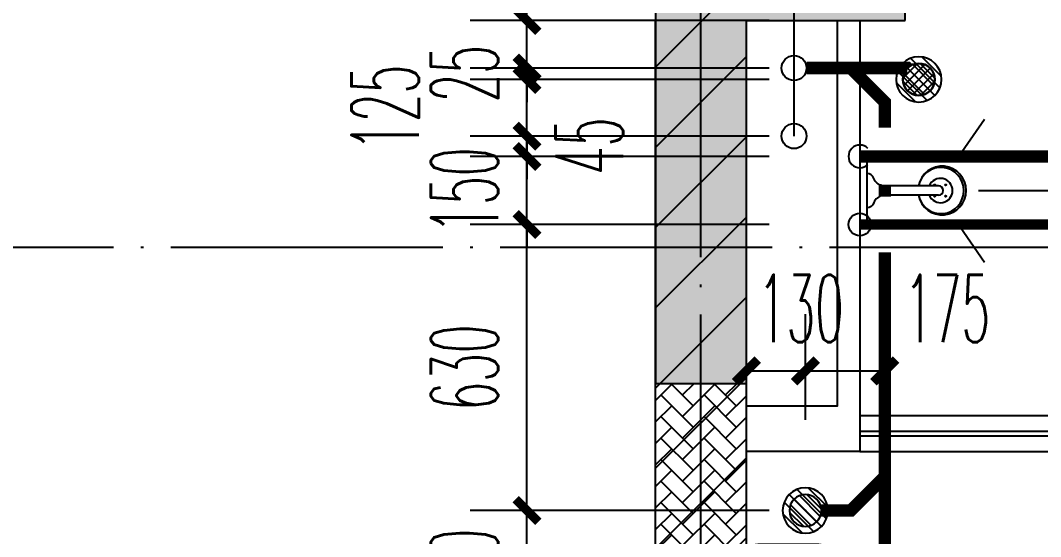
# Model space of a CAD drawing. Extents: x 27938 to 1507990, y 110129 to 923079.
# Drawn here: x 1218264 to 1220512, y 588686 to 589824 of the extents above; entities that cross this region are included whole.
import ezdxf

# ---------------------------------------------------------------- set-up
doc = ezdxf.new("R2010")
doc.units = 0
doc.header["$LTSCALE"] = 1000
doc.header["$MEASUREMENT"] = 0
doc.linetypes.add('DASH', pattern=[0.35, 0.25, -0.1])
doc.linetypes.add('DOTE', pattern=[2.4200000000000004, 2, -0.2, 0.02, -0.2])
for name, color, linetype in [('----建筑底图', 8, 'Continuous'), ('COLUMN', 9, 'Continuous'), ('CURTWALL', 4, 'Continuous'), ('DIM_SYMB', 3, 'Continuous'), ('DIM_污水', 2, 'Continuous'), ('DIM_餐饮排水', 31, 'Continuous'), ('DOTE', 1, 'Continuous'), ('EQUIP_地漏', 7, 'Continuous'), ('IP-bath&kitchen-JOHNSON', 4, 'Continuous'), ('LVTRY', 6, 'Continuous'), ('P-bath&kitchen-JOHNSON', 4, 'Continuous'), ('PIPE-不分区热给水', 5, 'RJ'), ('PIPE-不分区给水', 3, 'J'), ('PIPE-污水', 2, 'W'), ('PUB_HATCH', 8, 'Continuous'), ('VPIPE-不分区热给水', 5, 'Continuous'), ('VPIPE-不分区给水', 3, 'Continuous'), ('VPIPE-污水', 2, 'W'), ('VPIPE-餐饮排水', 41, 'P'), ('WALL', 9, 'Continuous'), ('保温', 6, 'Continuous')]:
    doc.layers.add(name, color=color, linetype=linetype)
doc.layers.add('S-L主梁线', color=4, linetype='DASH', plot=False)
doc.styles.add('_TCH_DIM_T3', font='SIMPLEX.shx', dxfattribs={"width": 0.4941176470588236, "bigfont": 'GBCBIG.shx'})
doc.styles.get("Standard").update_dxf_attribs({"font": 'gbenor.shx', "bigfont": 'gbcbig.shx'})
doc.linetypes.add('J', pattern='A,3,-0.2,["J",Standard,S=0.25,R=0,X=-0.1,Y=-0.115],-0.2', length=3.4)
doc.linetypes.add('P', pattern='A,3,-0.2,["P",Standard,S=0.25,R=0,X=-0.1,Y=-0.115],-0.2', length=3.4)
doc.linetypes.add('RJ', pattern='A,3,-0.2,["RJ",Standard,S=0.25,R=0,X=-0.1,Y=-0.115],-0.35', length=3.55)
doc.linetypes.add('W', pattern='A,3,-0.2,["W",Standard,S=0.25,R=0,X=-0.1,Y=-0.115],-0.2', length=3.4)
doc.dimstyles.new('_TWT_ARCH&&50', dxfattribs={"dimtxt": 148.75, "dimasz": 50, "dimexe": 125, "dimexo": 150, "dimgap": 63.12500000000001, "dimtad": 1, "dimdec": 0, "dimzin": 0, "dimdsep": 46, "dimtxsty": '_TCH_DIM_T3', "dimblk": 'ARCHTICK', "dimcen": 0.09, "dimclrt": 7, "dimazin": 2, "dimtfac": 1, "dimtdec": 0, "dimtix": 1, "dimtmove": 2, "dimatfit": 3, "dimfxl": 100, "dimtolj": 1, "dimtzin": 0, "dimarcsym": 0})

# ---------------------------------------------------------------- blocks, each defined once
blk = doc.blocks.new('GFDGFSDFGD')
at = {"layer": 'PUB_HATCH'}
blk.add_hatch(color=256, dxfattribs=at).paths.add_polyline_path([(439566.4865317799, 373023.7243817647), (439016.5711227141, 373023.7242364523), (439016.5716928639, 372023.7232685714), (439216.5708743546, 372023.7239847798), (439216.5708215295, 372823.7236273639), (439566.4864635121, 372823.7234225881)])
at = {"layer": 'COLUMN', "color": 6}
for p, q in [((439016.5711227141, 373023.7242364523), (439016.5716928639, 372023.7232685714)), ((439566.4864635121, 372823.7234225881), (439566.4865317799, 373023.7243817647)), ((439216.5708743546, 372023.7239847798), (439216.5708215295, 372823.7236273639)), ((439216.5708215295, 372823.7236273639), (439566.4864635121, 372823.7234225881)), ((439016.5716928639, 372023.7232685714), (439216.5708743546, 372023.7239847798))]:
    blk.add_line(p, q, dxfattribs=at)
blk = doc.blocks.new('GDFGDGRD')
at = {"layer": '保温', "linetype": 'ByBlock', "ltscale": 10}
h = blk.add_hatch(dxfattribs=at)
h.set_pattern_fill('AR-HBONE', color=251, scale=55)
h.set_pattern_definition([(45, (0, 0), (0, 47.41575231924514), [100.584, -33.528]), (135, (23.70786, 23.70786), (3.05311331771918e-15, 47.41575231924513), [100.584, -33.528])])
h.paths.add_polyline_path([(439016.5790388767, 370023.7249376682), (439016.5712974954, 372023.7235304342), (439216.5712974836, 372023.7237229171), (439216.5790388649, 370023.7251301511)])
blk = doc.blocks.new('rrrrrrrrrrrra')
at = {"color": 0}
for p, q in [((252.6024353011744, 483.7312025176361), (-87.39756469882559, 483.7312025176361)), ((-112.3975646988256, 458.7312025176361), (-112.3975646988256, 324.3323662159964)), ((277.6024353011744, 324.3323662159964), (277.6024353011744, 458.7312025176361)), ((-112.3975646988256, 324.3323662159964), (-63.69972878636327, -103.3637925456278)), ((277.6024353011744, 324.3323662159964), (227.5135563242948, -115.5808400628157)), ((-59.12511469877791, 271.0599162159488), (224.3299853011267, 271.0599162159488)), ((-20.6103619200876, 232.4137265472673), (-34.18044077546801, 153.6153487120755)), ((185.8152325224364, 232.4137265477329), (-20.6103619200876, 232.4137265472673)), ((185.8152325224364, 232.4137265477329), (199.3853113778168, 153.6153487125412)), ((191.3197469591396, 200.4502565474249), (-26.11487635679077, 200.4502565474249))]:
    blk.add_line(p, q, dxfattribs=at)
for centre, radius, start, end in [((-87.39756469882559, 458.7312025176361), 25, 90, 180), ((252.6024353011744, 458.7312025176361), 25, 0, 90), ((-59.12511469877791, 324.3323662164621), 53.27245000000602, 180, 270), ((224.3299853008939, 324.3323662164621), 53.27245000000253, 270, 0), ((-322.583031725022, 209.8070477982983), 293.8257332377133, 333.5368539848596, 351.4828191908725), ((487.787902327138, 209.8070477982983), 293.8257332377133, 188.5171808091275, 206.4631460151405), ((148.969911527005, -3.179016253445297), 224.0767612256445, 158.5202191710939, 180), ((16.2349590753438, -3.179016253445297), 224.0767612256723, 0, 21.47978082890611), ((83.83053322241176, -63.61970424279571), 152.7899563564, 195.0773243454172, 340.1181212308546)]:
    blk.add_arc(centre, radius, start, end, dxfattribs=at)
blk = doc.blocks.new('A$C1E0F638F')
at = {"color": 0}
for points in [[(499.7003750004806, 435.1003879043274), (499.7003750004806, 85.1003879038617), (-4.325015470385551e-05, 85.10038790432736), (-4.325015470385551e-05, 435.1003879038617)], [(269.850552206859, 30.00024752598256), (229.850552206859, 30.00024752644822), (229.850552206859, 195.0002475259826), (269.850552206859, 195.0002475264482)], [(119.850552206859, 0.0002475259825587273), (179.850552206859, 0.0002475259825587273), (179.850552206859, 60.00024752598256), (119.850552206859, 60.00024752598256)], [(146.850552206859, 55.00024752598256), (152.850552206859, 55.00024752644822), (152.850552206859, 5.00024752644822), (146.850552206859, 5.00024752644822)], [(379.850552206859, 0.0002475259825587273), (319.850552206859, 0.0002475264482200146), (319.850552206859, 60.00024752644822), (379.850552206859, 60.00024752644822)], [(352.850552206859, 55.00024752598256), (346.850552206859, 55.00024752598256), (346.850552206859, 5.000247525982559), (352.850552206859, 5.000247525982559)], [(229.850552206859, 30.00024752644822), (269.850552206859, 30.00024752598256), (269.850552206859, 10.00024752598256), (229.850552206859, 10.00024752644822)]]:
    blk.add_lwpolyline(points, close=True, dxfattribs=at)
blk.add_lwpolyline([(269.850552206859, 60.00024752598256), (279.850552206859, 60.00024752598256), (279.850552206859, 0.0002475264482200146), (219.850552206859, 0.0002475259825587273), (219.850552206859, 60.00024752598256), (229.850552206859, 60.00024752644822)], dxfattribs=at)
blk.add_circle((249.850552206859, 236.2614032463171), 26, dxfattribs=at)
blk = doc.blocks.new('$lvtry$00000171')
at = {"color": 0}
for p, q in [((-74.24621202462731, 10.60660171788186), (-10.60660171788186, 74.24621202462731)), ((-69.81875867368217, -27.39235180270043), (27.39235180242758, 69.81875867368217)), ((-53.03300858900184, -53.03300858886359), (53.03300858900184, 53.03300858886359)), ((-27.39235180242758, -69.81875867368217), (69.81875867368217, 27.39235180270043)), ((10.60660171788186, -74.24621202462731), (74.24621202462731, -10.60660171788186))]:
    blk.add_line(p, q, dxfattribs=at)
blk.add_circle((0, 0), 75, dxfattribs=at)
blk.add_point((0, 0), dxfattribs=at)
blk = doc.blocks.new('135')
blk.add_hatch(color=0).paths.add_polyline_path([(4.76418280357393, 1.812162386259842), (3.614183923258678, -0.9586682789313272), (-4.698308072380313, 2.491328362025341), (-3.548309192054148, 5.262159027231063)])
at = {"color": 0}
for p, q in [((-5.000000000007275, 10.93307908955376), (-5.000000000007275, 30.53458335841333)), ((0, -9.095e-13), (-7.276000000000001e-12, 39.11915162772765)), ((4.999999999996362, 10.92478528669653), (4.999999999992723, 32.30060393840449)), ((-6.34257382159194, 2.632406550414998), (5.421245566391007, -2.250020692198631)), ((-5.698204626369259, 2.906323017595241), (-5.160113183243083, 2.682994842084553)), ((-5.555794630552554, 18.93025617586591), (-3.355794630551827, 19.41189882087838)), ((-3.355794630551827, 19.41189882087838), (-5.502586708164016, 19.38346581543646)), ((5.249555696867901, 10.9245783101278), (-5.25044430312846, 10.93328680312606)), ((5.227938415449898, 9.660595023749009), (-5.205485498692723, 9.660595023727183)), ((-5.160113183243083, 2.682994842084553), (-3.818447822857706, 5.915630618167598)), ((-3.818447822857706, 5.915630618167598), (5.417654394495911, 2.08230101709978)), ((5.617387633388716, 18.86060526279379), (3.417387633387988, 19.34224790780627)), ((3.417387633387988, 19.34224790780627), (5.564179711000178, 19.31381490236435)), ((4.075989034128724, -1.150334758983262), (5.417654394495911, 2.08230101709978)), ((4.075989034125087, -1.150334758983262), (5.7233188174323, -1.834038541420341))]:
    blk.add_line(p, q, dxfattribs=at)
for centre, radius, start, end in [((-5.220308285297505, 22.14142036417525), 0.5, 335.7643365041333, 151.0147378054934), ((5.153695528464595, 22.26171150950449), 0.5, 29.84246110022977, 204.5740373216479), ((-6.035673477003001, 15.84248269684667), 13.39994098009156, 334.9111406033848, 29.84246110034611), ((6.161034868437128, 15.83646535001662), 13.51105029248686, 151.0147378050733, 204.8403314206463), ((13.49583268638525, 4.204098348475781), 20.48112573357894, 163.092431708237, 182.0011966084188), ((-5.975522388205718, 3.562607190228845), 1, 184.2275252268287, 248.4661137629982), ((13.54264475737364, 4.193994001077044), 19.52885339284392, 163.7443120071847, 182.5268738689926), ((8.625610374787357, 15.4674340699994), 14.59806099666519, 166.2780045267358, 198.0953497200314), ((-5.467505949505721, 3.349919817060253), 0.5, 181.9385014602077, 247.2597126889964), ((3.827398038803949, 18.06844884589281), 9.42220170707689, 155.7643365036202, 171.9772791662345), ((-5.946870150815811, 17.18555889137405), 11.70614123311011, 10.4750181798539, 24.57403732164799), ((29.07817214454553, 6.708467335577552), 24.03224306675829, 172.943947749341, 199.2318175570648), ((-6.288615623223449, 15.43590622998363), 12.3887641438454, 338.644919711974, 16.04760207510264), ((26.37160870551816, 6.273545375245702), 20.6409126368038, 169.1453753653255, 199.9525787155704), ((5.869786496521555, -1.169297062749137), 1.170107913508445, 247.4597126892894, 19.95257871601565), ((5.914985297487874, -1.372233430550295), 0.5, 247.4597126892894, 19.23181755750988)]:
    blk.add_arc(centre, radius, start, end, dxfattribs=at)
blk.add_open_spline([(-5.000000000007275, 30.53458335841333), (-4.10443294849756, 31.33336597555081), (-2.288282033354334, 32.95324444101334), (0.90438098919185, 29.19536669430727), (3.450096077842316, 31.12548990286359), (4.999999999992723, 32.30060393840449)], degree=3, knots=[0, 0, 0, 0, 3.066329070407599, 6.218313121244897, 11.12413523619883, 11.12413523619883, 11.12413523619883, 11.12413523619883], dxfattribs=at)
blk = doc.blocks.new('SDFAWERAWER')
at = {"layer": 'LVTRY', "color": 0}
for p, q in [((593987.7654218215, -1242190.543110286), (593978.1679464299, -1242213.999597729)), ((594017.0860310916, -1242202.539954511), (593987.7654218215, -1242190.543110286)), ((594015.8193360465, -1242220.432964417), (594027.1688849085, -1242192.714558183)), ((594025.7000045974, -1242203.902384486), (594018.4845674199, -1242221.524267195)), ((594022.6186791044, -1242211.427743668), (594029.8341162818, -1242193.80586096)), ((594025.3530065713, -1242210.830205286), (594031.0932591765, -1242196.811088268)), ((594027.1688849085, -1242192.714558183), (594033.0323939191, -1242195.115424288)), ((594029.8341162818, -1242193.80586096), (594031.0932591765, -1242196.811088268)), ((594032.1593517042, -1242197.24760937), (594033.0323939191, -1242195.115424288)), ((594033.0323939191, -1242195.115424288), (594033.976751101, -1242197.369344781)), ((594033.7584905497, -1242197.902391045), (594033.9763517794, -1242197.370320023)), ((594047.2517495372, -1242200.933083513), (594035.9092786319, -1242228.654386825)), ((594049.9172594484, -1242202.023705706), (594043.3176582216, -1242218.153308231)), ((594047.2517495372, -1242200.933083513), (594049.9172594484, -1242202.023705706)), ((594049.9172594484, -1242202.023705706), (594051.1771696536, -1242205.028611409)), ((593941.1893833182, -1242210.071718162), (593783.7054442759, -1242594.768872668)), ((593964.6458707345, -1242219.669193542), (593807.1619316919, -1242604.366348048)), ((593941.1893833182, -1242210.071718162), (593964.6458707345, -1242219.669193542)), ((594007.4885557, -1242225.996441955), (593978.1679464299, -1242213.999597729)), ((594015.8193360465, -1242220.432964417), (594021.6828450572, -1242222.833830523)), ((594018.4845674199, -1242221.524267195), (594021.4897947444, -1242220.265124338)), ((594025.3530065713, -1242210.830205286), (594021.4897947444, -1242220.265124338)), ((594022.5558872721, -1242220.70164544), (594021.6828450572, -1242222.833830523)), ((594021.6828450572, -1242222.833830523), (594023.9367655669, -1242221.889473379)), ((594024.1550261178, -1242221.356427115), (594023.937164888, -1242221.888498138)), ((594037.3439066054, -1242210.828683256), (594087.9885953569, -1242231.550505105)), ((594038.5747885434, -1242229.745009019), (594045.1743897707, -1242213.615406493)), ((594041.579694262, -1242228.485098852), (594051.1771696536, -1242205.028611409)), ((594057.0670404839, -1242246.282014925), (594066.6645158757, -1242222.825527482)), ((594027.746431214, -1242234.285170699), (594078.3911199654, -1242255.006992549)), ((594035.9092786319, -1242228.654386825), (594038.5747885434, -1242229.745009019)), ((594038.5747885434, -1242229.745009019), (594041.579694262, -1242228.485098852)), ((593783.7054442759, -1242594.768872668), (593807.1619316919, -1242604.366348048)), ((593803.2340521519, -1242641.344911171), (593812.8315275433, -1242617.888423728)), ((593812.8315275433, -1242617.888423728), (593842.1521368134, -1242629.885267953)), ((593842.1521368134, -1242629.885267953), (593832.554661422, -1242653.341755396)), ((593845.157042532, -1242628.625357786), (593833.814571627, -1242656.346661099)), ((593847.8225524705, -1242629.715979991), (593836.4800815652, -1242657.437283303)), ((593845.157042532, -1242628.625357786), (593842.1521368134, -1242629.885267953)), ((593847.8225524705, -1242629.715979991), (593845.157042532, -1242628.625357786)), ((593803.2340521519, -1242641.344911171), (593832.554661422, -1242653.341755396)), ((593833.814571627, -1242656.346661099), (593832.554661422, -1242653.341755396)), ((593847.1421213057, -1242661.799772115), (593858.4845922105, -1242634.078468803)), ((593849.807631217, -1242662.890394308), (593861.150102122, -1242635.169090996)), ((593852.0613105225, -1242661.945461682), (593862.0950347865, -1242637.422770285)), ((593858.4845922105, -1242634.078468803), (593861.150102122, -1242635.169090996)), ((593861.150102122, -1242635.169090996), (593862.0950347865, -1242637.422770285)), ((593836.4800815652, -1242657.437283303), (593833.814571627, -1242656.346661099)), ((593847.1421213057, -1242661.799772115), (593849.807631217, -1242662.890394308))]:
    blk.add_line(p, q, dxfattribs=at)
blk.add_lwpolyline([(593823.4857289928, -1242716.975934958), (594045.7556563742, -1242173.940086161), (594036.5013807861, -1242170.150840413), (593814.2314534048, -1242713.186689209)], close=True, dxfattribs=at)
blk.add_arc((594075.2654484361, -1242240.036391133), 15.29342111015146, 281.7932153755734, 33.70187580186141, dxfattribs=at)
for centre, major_axis, start_param, end_param in [((593974.2417065077, -1242223.595433476), (3.926239933352681, 9.595835773426348), 0, 1.570796326794897), ((593816.7577674654, -1242608.292587982), (13.52371531371392, 33.05232318957029), 1.570796326794897, 3.141592653589793), ((593816.7577674654, -1242608.292587982), (3.926239933352681, 9.595835773426348), 1.570796326794897, 3.141592653589793)]:
    blk.add_ellipse(centre, major_axis=major_axis, ratio=1, start_param=start_param, end_param=end_param, dxfattribs=at)
at = {"layer": 'P-bath&kitchen-JOHNSON', "color": 0, "linetype": 'DASH'}
blk.add_arc((593809.7670385346, -1242714.004828131), 586.199339652145, 67.53694625199444, 157.1324720308851, dxfattribs=at)
at = {"layer": 'LVTRY', "color": 8, "xscale": -1, "rotation": 157.7329157530927}
blk.add_blockref('135', (594045.2713309255, -1242161.927690595), dxfattribs=at)
blk = doc.blocks.new('A$C5DCB2F21')
at = {"layer": 'IP-bath&kitchen-JOHNSON', "color": 0}
for p, q in [((-68.28558143033297, -213.1606503543517), (-157.7014214626688, -274.9614281078248)), ((68.16970908802614, -213.1606503543517), (157.5855491203619, -274.9614281078248)), ((-0.0579361711279489, -261.3536447175793), (-0.0579361711570528, -424.6555120690827))]:
    blk.add_line(p, q, dxfattribs=at)
for centre, major_axis, ratio, start_param, end_param in [((0.0421103943663184, -178.7724866370772), (-50.96224410476142, 6.55561e-11), 0.9900522014073144, -1.362970376127611, 4.504563029716158), ((0.0421103943663184, -177.7692267618913), (-26.80467913510691, 8.690706e-10), 0.9948122416210567, -1.167676844559286, 4.309269498205915)]:
    blk.add_ellipse(centre, major_axis=major_axis, ratio=ratio, start_param=start_param, end_param=end_param, dxfattribs=at)
at = {"layer": 'LVTRY', "color": 0}
for p, q in [((73.60639230580999, 0), (-73.60639230580999, 0)), ((-10.47308850636909, -173.5162652194049), (-10.47308850636909, -49.2578386965979)), ((10.5573092952909, -173.5162652194049), (10.5573092952909, -49.2578386965979))]:
    blk.add_line(p, q, dxfattribs=at)
blk.add_lwpolyline([(73.60639230580999, 0), (73.60639230580999, -15.772798351245), (-73.60639230580999, -15.772798351245), (-73.60639230580999, 0)], dxfattribs=at)
for points in [[(-26.29978149385716, -30.6730770759059, -0.3641418619200349), (-37.77772499481944, -15.772798351245, -0.0204951839784475)], [(26.29978149385716, -30.6730770759059, 0.3641418619200187), (37.77772499482671, -15.772798351245, 0.0204951839784475)], [(-10.47308850636909, -49.43990604687496, 0.214893116671168), (-26.29978149385716, -30.6730770759059, 7.649644273232357)], [(10.5573092952909, -49.2578386965979, -0.2143900455666535), (26.29978149385716, -30.6730770759059, -7.649644273232357)]]:
    blk.add_lwpolyline(points, format="xyb", dxfattribs=at)
blk.add_arc((0.0421103944609058, -173.5162652194049), 10.51519890083, 180, 0, dxfattribs=at)
for centre, major_axis, ratio, start_param, end_param in [((0.0421103943663184, -181.2952494334531), (53.64446843239703, 4.6092399e-09), 0.9875770290783108, 1.768090240399728, 7.656687720196345), ((-12.41473554639378, -164.737432311369), (1.3012e-12, 1.432845619463478), 0.8500000000096485, -1.570796326743344, 4.712388980436241), ((12.49895633515552, -164.737432311369), (-1.089747e-10, 1.432845619463478), 0.8500000000096485, 4.712388980370823, 10.99557428755041), ((-12.41473554639378, -189.1718906858077), (-2.801241e-10, 1.432845619478029), 0.8500000000010158, 4.712388980259137, 10.99557428743872), ((12.49895633515552, -189.1718906858077), (-3.904000999999999e-10, 1.43284561947803), 0.8500000000010156, 4.712388980193717, 10.9955742873733)]:
    blk.add_ellipse(centre, major_axis=major_axis, ratio=ratio, start_param=start_param, end_param=end_param, dxfattribs=at)
blk = doc.blocks.new('$TCHSYS$DOOR2D')
for p, q in [((0.45, 0.9750000000000001), (0.5000000000000002, 0.9750000000000001)), ((0.45, 0), (0.45, 0.9750000000000001)), ((0.5, 0), (0.5, 0.9750000000000001)), ((0.5, 0), (0.45, 0))]:
    blk.add_line(p, q)
at = {"lineweight": 13}
blk.add_arc((0.475, 0), 0.975, 91.4692835813538, 180, dxfattribs=at)
blk = doc.blocks.new('DSGDFGF')
at = {"layer": 'CURTWALL', "color": 0}
for p, q in [((676992.3193099007, 342105.3318189482), (676292.3193125755, 342105.3318188789)), ((676292.3193125755, 342105.3318188789), (676292.3193125804, 342055.3318188789)), ((676292.3193125771, 342088.6651522122), (676992.3193101969, 342088.6651522689)), ((676992.3193099055, 342055.3318189486), (676992.3193099007, 342105.3318189482)), ((677892.3193125913, 342105.3318190337), (677792.3193100533, 342105.3318190256)), ((677792.3193100533, 342105.3318190256), (677792.3193100581, 342055.3318190261)), ((677792.3193101969, 342088.6651523464), (677892.319312593, 342088.665152367)), ((677892.3193125962, 342055.3318190337), (677892.3193125913, 342105.3318190337)), ((676292.3193125788, 342071.9984855456), (676992.3193101985, 342071.9984856088)), ((677792.3193101985, 342071.9984856863), (677892.3193125946, 342071.9984857004)), ((676292.3193125804, 342055.3318188789), (676992.3193099055, 342055.3318189486)), ((677792.3193100581, 342055.3318190261), (677892.3193125962, 342055.3318190337))]:
    blk.add_line(p, q, dxfattribs=at)
at = {"layer": 'IP-bath&kitchen-JOHNSON', "color": 0}
for p, q in [((676542.331932724, 342985.0196551088), (677892.3295454062, 342985.0196507949)), ((676542.331932724, 342950.0196551071), (677192.3295454478, 342950.0196505642)), ((677192.3413922582, 342940.0196503444), (677192.3413922533, 342950.0196505642)), ((676542.331932724, 342940.0196551071), (677192.3413922582, 342940.0196503444)), ((677892.3295454031, 342940.0196503291), (677792.3295457542, 342940.0196503627)), ((677792.3295457542, 342930.0196503627), (677792.329545758, 342940.0196503627)), ((677892.3295454031, 342930.0196503291), (677792.3295457542, 342930.0196503627)), ((676542.331932724, 342905.019720073), (677892.3295454059, 342905.0196507949))]:
    blk.add_line(p, q, dxfattribs=at)
for points in [[(676542.3319719185, 343855.3312094221), (676542.3319289016, 342905.0196913155), (676292.3295242395, 342905.0197074407)], [(676492.3319719185, 343855.3312094221), (676492.331953106, 343005.0197000016), (676292.3295265906, 343005.0197000032)]]:
    blk.add_lwpolyline(points, dxfattribs=at)
at = {"layer": 'LVTRY', "color": 0}
blk.add_lwpolyline([(676892.3193115182, 341155.3318184384), (676292.319311518, 341155.3318184384), (676292.3193115267, 342055.3308562199), (676892.3193115271, 342055.3308562199)], close=True, dxfattribs=at)
at = {"layer": 'CURTWALL', "color": 0, "xscale": 800, "yscale": 800, "zscale": 50, "rotation": 5.54452612062199e-09}
blk.add_blockref('$TCHSYS$DOOR2D', (677392.3193099796, 342080.3318189853), dxfattribs=at)
at = {"layer": 'IP-bath&kitchen-JOHNSON', "color": 8}
for name, p, rotation in [('A$C5DCB2F21', (676542.3428769042, 343480.3272782623), 90.00848852444699), ('SDFAWERAWER', (-342526.1847909405, 1268090.515878983), 22.25976934310714)]:
    blk.add_blockref(name, p, dxfattribs=dict(at, rotation=rotation))
at = {"layer": 'LVTRY', "color": 8, "xscale": -0.6666666667107826, "yscale": 0.6666666667107826}
for p in [(676672.3319719185, 343725.3312094244), (676422.3295454204, 342775.3312094267)]:
    blk.add_blockref('$lvtry$00000171', p, dxfattribs=at)
at = {"layer": 'LVTRY', "color": 8, "extrusion": (0, 0, -1), "xscale": -1, "zscale": -1, "rotation": 270}
blk.add_blockref('rrrrrrrrrrrra', (-676776.0631769253, 342422.5730388308), dxfattribs=at)
at = {"layer": 'LVTRY', "color": 8, "xscale": -1, "rotation": 270}
blk.add_blockref('A$C1E0F638F', (676357.2294132968, 341355.6371924866), dxfattribs=at)
blk = doc.blocks.new('A$C149A4CC3')
at = {"layer": 'PUB_HATCH'}
h = blk.add_hatch(dxfattribs=at)
h.set_pattern_fill('普通砖', color=256, scale=50, style=0)
h.set_pattern_definition([(45, (0, 89.755675), (-88.38838300365748, 88.3883830036575), [])])
h.paths.add_polyline_path([(-6599.999989863069, -19510.08435540341), (-6399.999989860926, -19410.08435537703), (-6399.999989803, -16710.08435553264), (-6499.999989792996, -16643.41768886242), (-6599.999989802998, -16710.08435552516)])
at = {"layer": 'DOTE', "color": 169, "linetype": 'DOTE', "ltscale": 0.3}
for p, q in [((-6499.999999315129, -19410.08434694167), (-6499.999999900698, -11458.04734790955)), ((-25818.76699962281, -17209.81407665176), (25039.89799962282, -17209.81412224047))]:
    blk.add_line(p, q, dxfattribs=at)
at = {"layer": 'WALL', "color": 8}
for p, q in [((-6599.999989863069, -19510.08435540341), (-6599.999989802998, -16710.08435552516)), ((-6399.999989860926, -19410.08435537703), (-6399.999989803, -16710.08435553264))]:
    blk.add_line(p, q, dxfattribs=at)
at = {"color": 8}
for name, p in [('GFDGFSDFGD', (-445616.5786988664, -389533.8091794208)), ('GDFGDGRD', (-445616.5787024723, -389533.8091794431)), ('DSGDFGF', (-682692.319314195, -360565.4161739748))]:
    blk.add_blockref(name, p, dxfattribs=at)
blk = doc.blocks.new('A$C63B2058D')
at = {"layer": 'S-L主梁线', "color": 0, "linetype": 'DASH', "lineweight": 18}
for p, q in [((7049.998994176043, 3299.999992853496), (7049.998994176043, 1500.001805619453)), ((7249.998994176043, 1500.001805619453), (7249.998994176043, 3299.999992853496))]:
    blk.add_line(p, q, dxfattribs=at)
blk = doc.blocks.new('_ArchTick')
at = {"color": 0, "linetype": 'ByBlock', "const_width": 0.4}
blk.add_lwpolyline([(-0.5, -0.5), (0.5, 0.5)], dxfattribs=at)
blk = doc.blocks.new('*D568')
at = {"layer": 'Defpoints', "color": 0}
for p in [(1220028.603851059, 590188.97525243), (1220652.848472266, 590188.97525243), (1220028.603894659, 590023.9751650128)]:
    blk.add_point(p, dxfattribs=at)
at = {"layer": 'DIM_SYMB', "color": 0, "lineweight": -2}
for p, q in [((1220178.603851059, 590188.97525243), (1220777.848472266, 590188.97525243)), ((1220652.848472266, 590023.9751650128), (1220652.848472266, 590188.97525243)), ((1220178.603894659, 590023.9751650128), (1220777.848472266, 590023.9751650128))]:
    blk.add_line(p, q, dxfattribs=at)
at = {"layer": 'DIM_SYMB', "color": 0, "lineweight": -2, "xscale": 50, "yscale": 50, "zscale": 50}
for p, rotation in [((1220652.848472266, 590188.97525243), 90), ((1220652.848472266, 590023.9751650128), 270)]:
    blk.add_blockref('_ArchTick', p, dxfattribs=dict(at, rotation=rotation))
at = {"layer": 'DIM_SYMB', "color": 7, "insert": (1220665.3485304, 589886.4753332688), "char_height": 148.75, "attachment_point": 5, "rotation": 90, "style": '_TCH_DIM_T3'}
blk.add_mtext('\\A1;165', dxfattribs=at)
blk = doc.blocks.new('*D569')
at = {"layer": 'Defpoints', "color": 0}
for p in [(1220243.695579977, 590063.9756559937), (1219968.693133026, 589718.975049294), (1220243.695579977, 589718.975049288)]:
    blk.add_point(p, dxfattribs=at)
at = {"layer": 'DIM_SYMB', "color": 0, "lineweight": -2}
for p, q in [((1219968.693133026, 589868.975049294), (1219968.693133026, 590188.9756559937)), ((1220243.695579977, 589868.975049288), (1220243.695579977, 590188.9756559937)), ((1219968.693133026, 590063.9756559937), (1220243.695579977, 590063.9756559937))]:
    blk.add_line(p, q, dxfattribs=at)
at = {"layer": 'DIM_SYMB', "color": 0, "lineweight": -2, "xscale": 50, "yscale": 50, "zscale": 50, "rotation": 180}
blk.add_blockref('_ArchTick', (1219968.693133026, 590063.9756559937), dxfattribs=at)
at = {"layer": 'DIM_SYMB', "color": 0, "lineweight": -2, "xscale": 50, "yscale": 50, "zscale": 50}
blk.add_blockref('_ArchTick', (1220243.695579977, 590063.9756559937), dxfattribs=at)
at = {"layer": 'DIM_SYMB', "color": 7, "insert": (1220279.372419251, 590201.4756559937), "char_height": 148.75, "attachment_point": 5, "style": '_TCH_DIM_T3'}
blk.add_mtext('\\A1;275', dxfattribs=at)
blk = doc.blocks.new('*D570')
at = {"layer": 'Defpoints', "color": 0}
for p in [(1219968.693133026, 590063.9756559979), (1219863.606717217, 589718.9750492962), (1219968.693133026, 589718.975049294)]:
    blk.add_point(p, dxfattribs=at)
at = {"layer": 'DIM_SYMB', "color": 0, "lineweight": -2}
for p, q in [((1219863.606717217, 589868.9750492962), (1219863.606717217, 590188.9756559979)), ((1219968.693133026, 589868.975049294), (1219968.693133026, 590188.9756559979)), ((1219863.606717217, 590063.9756559979), (1219813.606717217, 590063.9756559979)), ((1219863.606717217, 590063.9756559979), (1219968.693133026, 590063.9756559979)), ((1219968.693133026, 590063.9756559979), (1220018.693133026, 590063.9756559979))]:
    blk.add_line(p, q, dxfattribs=at)
at = {"layer": 'DIM_SYMB', "color": 0, "lineweight": -2, "xscale": 50, "yscale": 50, "zscale": 50}
blk.add_blockref('_ArchTick', (1219863.606717217, 590063.9756559979), dxfattribs=at)
at = {"layer": 'DIM_SYMB', "color": 0, "lineweight": -2, "xscale": 50, "yscale": 50, "zscale": 50, "rotation": 180}
blk.add_blockref('_ArchTick', (1219968.693133026, 590063.9756559979), dxfattribs=at)
at = {"layer": 'DIM_SYMB', "color": 7, "insert": (1219726.106670972, 590063.9751282777), "char_height": 148.75, "attachment_point": 5, "style": '_TCH_DIM_T3'}
blk.add_mtext('\\A1;105', dxfattribs=at)
blk = doc.blocks.new('*D573')
at = {"layer": 'Defpoints', "color": 0}
for p in [(1219380.08177696, 589823.9750471334), (1220063.693153446, 589823.9750471334), (1220063.693153446, 589718.9750492936)]:
    blk.add_point(p, dxfattribs=at)
at = {"layer": 'DIM_SYMB', "color": 0, "lineweight": -2}
for p, q in [((1219380.08177696, 589823.9750471334), (1219380.08177696, 589873.9750471334)), ((1219913.693153446, 589823.9750471334), (1219255.08177696, 589823.9750471334)), ((1219380.08177696, 589718.9750492936), (1219380.08177696, 589823.9750471334)), ((1219913.693153446, 589718.9750492936), (1219255.08177696, 589718.9750492936)), ((1219380.08177696, 589718.9750492936), (1219380.08177696, 589668.9750492936))]:
    blk.add_line(p, q, dxfattribs=at)
at = {"layer": 'DIM_SYMB', "color": 0, "lineweight": -2, "xscale": 50, "yscale": 50, "zscale": 50}
for p, rotation in [((1219380.08177696, 589823.9750471334), 270), ((1219380.08177696, 589718.9750492936), 90)]:
    blk.add_blockref('_ArchTick', p, dxfattribs=dict(at, rotation=rotation))
at = {"layer": 'DIM_SYMB', "color": 7, "insert": (1219242.58177696, 589961.4750471334), "char_height": 148.75, "attachment_point": 5, "rotation": 90, "style": '_TCH_DIM_T3'}
blk.add_mtext('\\A1;105', dxfattribs=at)
blk = doc.blocks.new('*D574')
at = {"layer": 'Defpoints', "color": 0}
for p in [(1219380.08177696, 589718.9750492936), (1220063.693153446, 589718.9750492936), (1220063.693153446, 589693.9750472049)]:
    blk.add_point(p, dxfattribs=at)
at = {"layer": 'DIM_SYMB', "color": 0, "lineweight": -2}
for p, q in [((1219380.08177696, 589718.9750492936), (1219380.08177696, 589768.9750492936)), ((1219913.693153446, 589718.9750492936), (1219255.08177696, 589718.9750492936)), ((1219380.08177696, 589693.9750472049), (1219380.08177696, 589718.9750492936)), ((1219913.693153446, 589693.9750472049), (1219255.08177696, 589693.9750472049)), ((1219380.08177696, 589693.9750472049), (1219380.08177696, 589643.9750472049))]:
    blk.add_line(p, q, dxfattribs=at)
at = {"layer": 'DIM_SYMB', "color": 0, "lineweight": -2, "xscale": 50, "yscale": 50, "zscale": 50}
for p, rotation in [((1219380.08177696, 589718.9750492936), 270), ((1219380.08177696, 589693.9750472049), 90)]:
    blk.add_blockref('_ArchTick', p, dxfattribs=dict(at, rotation=rotation))
at = {"layer": 'DIM_SYMB', "color": 7, "insert": (1219242.58177696, 589706.4750482494), "char_height": 148.75, "attachment_point": 5, "rotation": 90, "style": '_TCH_DIM_T3'}
blk.add_mtext('\\A1;25', dxfattribs=at)
blk = doc.blocks.new('*D575')
at = {"layer": 'Defpoints', "color": 0}
for p in [(1219380.08177696, 589693.9750472049), (1220063.693153446, 589693.9750472049), (1220063.693153446, 589568.9756652017)]:
    blk.add_point(p, dxfattribs=at)
at = {"layer": 'DIM_SYMB', "color": 0, "lineweight": -2}
for p, q in [((1219380.08177696, 589693.9750472049), (1219380.08177696, 589743.9750472049)), ((1219913.693153446, 589693.9750472049), (1219255.08177696, 589693.9750472049)), ((1219380.08177696, 589568.9756652017), (1219380.08177696, 589693.9750472049)), ((1219913.693153446, 589568.9756652017), (1219255.08177696, 589568.9756652017)), ((1219380.08177696, 589568.9756652017), (1219380.08177696, 589518.9756652017))]:
    blk.add_line(p, q, dxfattribs=at)
at = {"layer": 'DIM_SYMB', "color": 0, "lineweight": -2, "xscale": 50, "yscale": 50, "zscale": 50}
for p, rotation in [((1219380.08177696, 589693.9750472049), 270), ((1219380.08177696, 589568.9756652017), 90)]:
    blk.add_blockref('_ArchTick', p, dxfattribs=dict(at, rotation=rotation))
at = {"layer": 'DIM_SYMB', "color": 7, "insert": (1219067.58177696, 589631.4753562033), "char_height": 148.75, "attachment_point": 5, "rotation": 90, "style": '_TCH_DIM_T3'}
blk.add_mtext('\\A1;125', dxfattribs=at)
blk = doc.blocks.new('*D576')
at = {"layer": 'Defpoints', "color": 0}
for p in [(1219380.08177696, 589568.9756652017), (1220063.693153446, 589568.9756652017), (1220063.693153446, 589524.1631160427)]:
    blk.add_point(p, dxfattribs=at)
at = {"layer": 'DIM_SYMB', "color": 0, "lineweight": -2}
for p, q in [((1219380.08177696, 589568.9756652017), (1219380.08177696, 589618.9756652017)), ((1219913.693153446, 589568.9756652017), (1219255.08177696, 589568.9756652017)), ((1219380.08177696, 589524.1631160427), (1219380.08177696, 589568.9756652017)), ((1219913.693153446, 589524.1631160427), (1219255.08177696, 589524.1631160427)), ((1219380.08177696, 589524.1631160427), (1219380.08177696, 589474.1631160427))]:
    blk.add_line(p, q, dxfattribs=at)
at = {"layer": 'DIM_SYMB', "color": 0, "lineweight": -2, "xscale": 50, "yscale": 50, "zscale": 50}
for p, rotation in [((1219380.08177696, 589568.9756652017), 270), ((1219380.08177696, 589524.1631160427), 90)]:
    blk.add_blockref('_ArchTick', p, dxfattribs=dict(at, rotation=rotation))
at = {"layer": 'DIM_SYMB', "color": 7, "insert": (1219517.58177696, 589546.5693906222), "char_height": 148.75, "attachment_point": 5, "rotation": 90, "style": '_TCH_DIM_T3'}
blk.add_mtext('\\A1;45', dxfattribs=at)
blk = doc.blocks.new('*D577')
at = {"layer": 'Defpoints', "color": 0}
for p in [(1219380.08177696, 589524.1631160438), (1220063.693153446, 589524.1631160438), (1220063.693153446, 589374.1631160438)]:
    blk.add_point(p, dxfattribs=at)
at = {"layer": 'DIM_SYMB', "color": 0, "lineweight": -2}
for p, q in [((1219380.08177696, 589524.1631160438), (1219380.08177696, 589574.1631160438)), ((1219913.693153446, 589524.1631160438), (1219255.08177696, 589524.1631160438)), ((1219380.08177696, 589374.1631160438), (1219380.08177696, 589524.1631160438)), ((1219913.693153446, 589374.1631160438), (1219255.08177696, 589374.1631160438)), ((1219380.08177696, 589374.1631160438), (1219380.08177696, 589324.1631160438))]:
    blk.add_line(p, q, dxfattribs=at)
at = {"layer": 'DIM_SYMB', "color": 0, "lineweight": -2, "xscale": 50, "yscale": 50, "zscale": 50}
for p, rotation in [((1219380.08177696, 589524.1631160438), 270), ((1219380.08177696, 589374.1631160438), 90)]:
    blk.add_blockref('_ArchTick', p, dxfattribs=dict(at, rotation=rotation))
at = {"layer": 'DIM_SYMB', "color": 7, "insert": (1219242.58177696, 589449.1631160439), "char_height": 148.75, "attachment_point": 5, "rotation": 90, "style": '_TCH_DIM_T3'}
blk.add_mtext('\\A1;150', dxfattribs=at)
blk = doc.blocks.new('*D578')
at = {"layer": 'Defpoints', "color": 0}
for p in [(1219380.081776961, 589374.1631160427), (1220063.693153446, 589374.1631160427), (1220063.693153446, 588743.9750469815)]:
    blk.add_point(p, dxfattribs=at)
at = {"layer": 'DIM_SYMB', "color": 0, "lineweight": -2}
for p, q in [((1219913.693153446, 589374.1631160427), (1219255.081776961, 589374.1631160427)), ((1219380.081776961, 588743.9750469815), (1219380.081776961, 589374.1631160427)), ((1219913.693153446, 588743.9750469815), (1219255.081776961, 588743.9750469815))]:
    blk.add_line(p, q, dxfattribs=at)
at = {"layer": 'DIM_SYMB', "color": 0, "lineweight": -2, "xscale": 50, "yscale": 50, "zscale": 50}
for p, rotation in [((1219380.081776961, 589374.1631160427), 90), ((1219380.081776961, 588743.9750469815), 270)]:
    blk.add_blockref('_ArchTick', p, dxfattribs=dict(at, rotation=rotation))
at = {"layer": 'DIM_SYMB', "color": 7, "insert": (1219242.58177696, 589059.0690815122), "char_height": 148.75, "attachment_point": 5, "rotation": 90, "style": '_TCH_DIM_T3'}
blk.add_mtext('\\A1;630', dxfattribs=at)
blk = doc.blocks.new('*D579')
at = {"layer": 'Defpoints', "color": 0}
for p in [(1219380.081776961, 588743.975046982), (1220063.693153446, 588743.975046982), (1220063.693153447, 588473.8193116874)]:
    blk.add_point(p, dxfattribs=at)
at = {"layer": 'DIM_SYMB', "color": 0, "lineweight": -2}
for p, q in [((1219380.081776961, 588743.975046982), (1219380.081776961, 588793.975046982)), ((1219913.693153446, 588743.975046982), (1219255.081776961, 588743.975046982)), ((1219380.081776961, 588473.8193116874), (1219380.081776961, 588743.975046982)), ((1219913.693153447, 588473.8193116874), (1219255.081776961, 588473.8193116874)), ((1219380.081776961, 588473.8193116874), (1219380.081776961, 588423.8193116874))]:
    blk.add_line(p, q, dxfattribs=at)
at = {"layer": 'DIM_SYMB', "color": 0, "lineweight": -2, "xscale": 50, "yscale": 50, "zscale": 50}
for p, rotation in [((1219380.081776961, 588743.975046982), 270), ((1219380.081776961, 588473.8193116874), 90)]:
    blk.add_blockref('_ArchTick', p, dxfattribs=dict(at, rotation=rotation))
at = {"layer": 'DIM_SYMB', "color": 7, "insert": (1219242.581776961, 588608.8971793348), "char_height": 148.75, "attachment_point": 5, "rotation": 90, "style": '_TCH_DIM_T3'}
blk.add_mtext('\\A1;270', dxfattribs=at)
blk = doc.blocks.new('*D586')
at = {"layer": 'Defpoints', "color": 0}
for p in [(1220168.662523692, 589051.6140000018), (1219993.693153479, 588793.9750472073), (1220168.662523692, 588793.9750472073)]:
    blk.add_point(p, dxfattribs=at)
at = {"layer": 'DIM_SYMB', "color": 0, "lineweight": -2}
for p, q in [((1219993.693153479, 588943.9750472073), (1219993.693153479, 589176.6140000018)), ((1220168.662523692, 588943.9750472073), (1220168.662523692, 589176.6140000018)), ((1219993.693153479, 589051.6140000018), (1220168.662523692, 589051.6140000018))]:
    blk.add_line(p, q, dxfattribs=at)
at = {"layer": 'DIM_SYMB', "color": 0, "lineweight": -2, "xscale": 50, "yscale": 50, "zscale": 50, "rotation": 180}
blk.add_blockref('_ArchTick', (1219993.693153479, 589051.6140000018), dxfattribs=at)
at = {"layer": 'DIM_SYMB', "color": 0, "lineweight": -2, "xscale": 50, "yscale": 50, "zscale": 50}
blk.add_blockref('_ArchTick', (1220168.662523692, 589051.6140000018), dxfattribs=at)
at = {"layer": 'DIM_SYMB', "color": 7, "insert": (1220306.162523692, 589189.1140000018), "char_height": 148.75, "attachment_point": 5, "style": '_TCH_DIM_T3'}
blk.add_mtext('\\A1;175', dxfattribs=at)
blk = doc.blocks.new('*D587')
at = {"layer": 'Defpoints', "color": 0}
for p in [(1219993.693153479, 589051.6140000018), (1219863.596479631, 588793.9750472073), (1219993.693153479, 588793.9750472073)]:
    blk.add_point(p, dxfattribs=at)
at = {"layer": 'DIM_SYMB', "color": 0, "lineweight": -2}
for p, q in [((1219863.596479631, 588943.9750472073), (1219863.596479631, 589176.6140000018)), ((1219993.693153479, 588943.9750472073), (1219993.693153479, 589176.6140000018)), ((1219863.596479631, 589051.6140000018), (1219993.693153479, 589051.6140000018))]:
    blk.add_line(p, q, dxfattribs=at)
at = {"layer": 'DIM_SYMB', "color": 0, "lineweight": -2, "xscale": 50, "yscale": 50, "zscale": 50, "rotation": 180}
blk.add_blockref('_ArchTick', (1219863.596479631, 589051.6140000018), dxfattribs=at)
at = {"layer": 'DIM_SYMB', "color": 0, "lineweight": -2, "xscale": 50, "yscale": 50, "zscale": 50}
blk.add_blockref('_ArchTick', (1219993.693153479, 589051.6140000018), dxfattribs=at)
at = {"layer": 'DIM_SYMB', "color": 7, "insert": (1219983.524, 589189.1140000018), "char_height": 148.75, "attachment_point": 5, "style": '_TCH_DIM_T3'}
blk.add_mtext('\\A1;130', dxfattribs=at)
blk = doc.blocks.new('$TwtSys$00000141')
at = {"color": 1}
for p, q in [((-47.09803151780761, 3.836055847277748), (-5.041545145413693, 45.89254221967349)), ((-47.09803151780761, 3.836055847277748), (-5.041545145413693, 45.89254221967349)), ((-43.60958444554853, -17.52724007043071), (17.52724007042889, 43.60958444554853)), ((-43.60958444554853, -17.52724007043071), (17.52724007042889, 43.60958444554853)), ((-33.23401871576607, -33.23401871577153), (33.23401871576607, 33.23401871576425)), ((-33.23401871576607, -33.23401871576971), (33.23401871576607, 33.23401871576425)), ((-16.17805684451741, -43.53063328177632), (43.79137317708955, 16.43879673983065)), ((-16.17805684451741, -43.53063328177632), (43.79137317708955, 16.43879673983247)), ((5.715553844029273, -46.12975947626182), (46.12974035062325, -5.715572969671484)), ((5.715553844029273, -46.12975947626182), (46.12974035062325, -5.715572969671484))]:
    blk.add_line(p, q, dxfattribs=at)
blk.add_circle((0, -1.818989403545856e-12), 47, dxfattribs=at)
blk.add_circle((0, -1.818989403545856e-12), 47, dxfattribs=at)

msp = doc.modelspace()

# ---------------------------------------------------------------- block references
at = {"layer": '----建筑底图'}
msp.add_blockref('A$C149A4CC3', (1226263.606702472, 606534.0600115282), dxfattribs=at)

# ---------------------------------------------------------------- next in the draw order: hatches: boundary and pattern name
at = {"layer": 'PIPE-污水'}
for points in [[(1220218.69496166, 589718.9756647068), (1220228.417680234, 589728.6983834301), (1220224.390397984, 589732.7256656731)], [(1220218.69496166, 589718.9756647068), (1220218.694961993, 589732.7256651887), (1220224.390397984, 589732.7256656731)], [(1220168.687989913, 589643.9786829546), (1220178.410846011, 589653.7012638847), (1220182.438224547, 589649.6737720817)], [(1220168.687989913, 589643.9786829546), (1220182.437989976, 589643.9781174378), (1220182.438224547, 589649.6737720817)], [(1220093.650942752, 588743.9750466133), (1220093.650943294, 588730.2250470824), (1220099.346213694, 588730.225046956)], [(1220093.650942752, 588743.9750466133), (1220103.373461417, 588734.2521287407), (1220099.346213694, 588730.225046956)]]:
    msp.add_hatch(color=256, dxfattribs=at).paths.add_polyline_path(points)

# ---------------------------------------------------------------- next in the draw order: linework, layer by layer
at = {"layer": 'DIM_污水'}
msp.add_line((1219968.792140627, 589718.9756652019), (1219968.792140627, 591517.8590938116), dxfattribs=at)
at = {"layer": 'DIM_餐饮排水'}
msp.add_line((1219968.722760071, 589568.9756652019), (1219968.722760071, 591218.174), dxfattribs=at)
at = {"layer": 'PIPE-不分区热给水', "ltscale": 0.25, "const_width": 22.5}
msp.add_lwpolyline([(1220113.706484962, 589374.1631160426), (1221163.596480505, 589374.1631160423)], dxfattribs=at)
at = {"layer": 'PIPE-不分区给水', "ltscale": 0.25, "const_width": 27.5}
msp.add_lwpolyline([(1220113.706484962, 589524.1631160426), (1221263.596480579, 589524.1631160423)], dxfattribs=at)
at = {"layer": 'PIPE-污水', "ltscale": 0.25, "const_width": 27.5}
for points in [[(1219996.292140627, 589718.9756652019), (1220093.693133065, 589718.9756652019)], [(1220168.687990035, 589643.97868338), (1220093.693133065, 589718.9756651887)], [(1220093.693133065, 589718.9756651887), (1220218.694961993, 589718.9756651887)], [(1220218.731992224, 589718.9386349571), (1220218.694961993, 589718.9756651887)], [(1220168.687989988, 589643.9786834269), (1220168.68568217, 589587.9131159886)], [(1220168.680433908, 589460.4131160968), (1220168.679404837, 589435.4131159907)], [(1220168.67436239, 589312.9131160947), (1220168.654030497, 588818.9750470945)], [(1220093.650943281, 588743.9750470824), (1220168.654030493, 588818.9750470944)], [(1220168.654030497, 588818.9750470944), (1220168.643732375, 588568.7949558677)], [(1220093.650943281, 588743.9750470824), (1220028.866947575, 588743.9750470172)]]:
    msp.add_lwpolyline(points, dxfattribs=at)
at = {"layer": 'VPIPE-不分区热给水'}
msp.add_circle((1220113.706484962, 589374.1631160426), 25, dxfattribs=at)
at = {"layer": 'VPIPE-不分区给水'}
msp.add_arc((1220113.706484962, 589524.1631160426), 24.99999999999136, 45, 315, dxfattribs=at)
at = {"layer": 'VPIPE-污水'}
for centre in [(1219968.693133026, 589718.9750492938), (1219968.792140627, 589718.9756652019)]:
    msp.add_circle(centre, 27.5, dxfattribs=at)
at = {"layer": 'VPIPE-餐饮排水'}
msp.add_circle((1219968.722760071, 589568.9756652019), 27.5, dxfattribs=at)

# ---------------------------------------------------------------- next in the draw order: block references
at = {"layer": 'EQUIP_地漏', "xscale": 0.75, "zscale": 0.75}
for p, yscale, rotation in [((1220243.619374081, 589693.9750469746), -0.75, 179.9999999999727), ((1220243.619374073, 589693.9750469795), -0.75, 180.0000000000155), ((1220243.695579976, 589693.9750472051), 0.75, 1.546777469665605e-11), ((1219993.616947582, 588743.975046977), -0.75, 179.9999999999727), ((1219993.616947575, 588743.9750469817), -0.75, 180.0000000000155)]:
    msp.add_blockref('$TwtSys$00000141', p, dxfattribs=dict(at, yscale=yscale, rotation=rotation))
at = {"layer": 'S-L主梁线', "color": 225, "linetype": 'ByBlock', "lineweight": 18}
msp.add_blockref('A$C63B2058D', (1212613.606406198, 585723.9756636247), dxfattribs=at)

# ---------------------------------------------------------------- next in the draw order: dimensions: what is measured, and where the dimension line sits
at = {"layer": 'DIM_SYMB'}
for base, p1, p2, angle, picture, middle in [((1220243.695579977, 590063.9756559937), (1219968.693133026, 589718.975049294), (1220243.695579977, 589718.975049288), 359.99999999876303, '*D569', (1220279.372419251, 590201.4756559937)), ((1220652.848472266, 590188.97525243), (1220028.603894659, 590023.9751650128), (1220028.603851059, 590188.97525243), 90.00001514000209, '*D568', (1220665.3485304, 589886.4753332688)), ((1219968.693133026, 590063.9756559979), (1219863.606717217, 589718.9750492962), (1219968.693133026, 589718.975049294), 359.999999998794, '*D570', (1219726.106670972, 590063.9751282777)), ((1219380.08177696, 589823.9750471334), (1220063.693153446, 589718.9750492936), (1220063.693153446, 589823.9750471334), 90, '*D573', (1219242.58177696, 589961.4750471334)), ((1219380.08177696, 589693.9750472049), (1220063.693153446, 589568.9756652017), (1220063.693153446, 589693.9750472049), 90, '*D575', (1219067.58177696, 589631.4753562033)), ((1219380.08177696, 589568.9756652017), (1220063.693153446, 589524.1631160427), (1220063.693153446, 589568.9756652017), 90, '*D576', (1219517.58177696, 589546.5693906222)), ((1219993.693153479, 589051.6140000018), (1219863.596479631, 588793.9750472073), (1219993.693153479, 588793.9750472073), 0, '*D587', (1219983.524, 589189.1140000018)), ((1220168.662523692, 589051.6140000018), (1219993.693153479, 588793.9750472073), (1220168.662523692, 588793.9750472073), 0, '*D586', (1220306.162523692, 589189.1140000018))]:
    dim = msp.add_linear_dim(base=base, p1=p1, p2=p2, angle=angle, dimstyle='_TWT_ARCH&&50', dxfattribs=at)
    dim.commit()
    dim.dimension.update_dxf_attribs({"geometry": picture, "text_midpoint": middle, "dimtype": 129})
for p1, p2, distance, picture, middle in [((1220063.693153446, 589693.9750472049), (1220063.693153446, 589718.9750492936), 683.6113764860202, '*D574', (1219242.58177696, 589706.4750482494)), ((1220063.693153446, 589374.1631160438), (1220063.693153446, 589524.1631160438), 683.6113764860202, '*D577', (1219242.58177696, 589449.1631160439)), ((1220063.693153446, 588743.9750469815), (1220063.693153446, 589374.1631160427), 683.6113764850888, '*D578', (1219242.58177696, 589059.0690815122)), ((1220063.693153447, 588473.8193116874), (1220063.693153446, 588743.975046982), 683.6113764850888, '*D579', (1219242.581776961, 588608.8971793348))]:
    dim = msp.add_aligned_dim(p1=p1, p2=p2, distance=distance, dimstyle='_TWT_ARCH&&50', dxfattribs=at)
    dim.commit()
    dim.dimension.update_dxf_attribs({"geometry": picture, "text_midpoint": middle})

doc.saveas('drawing.dxf')
